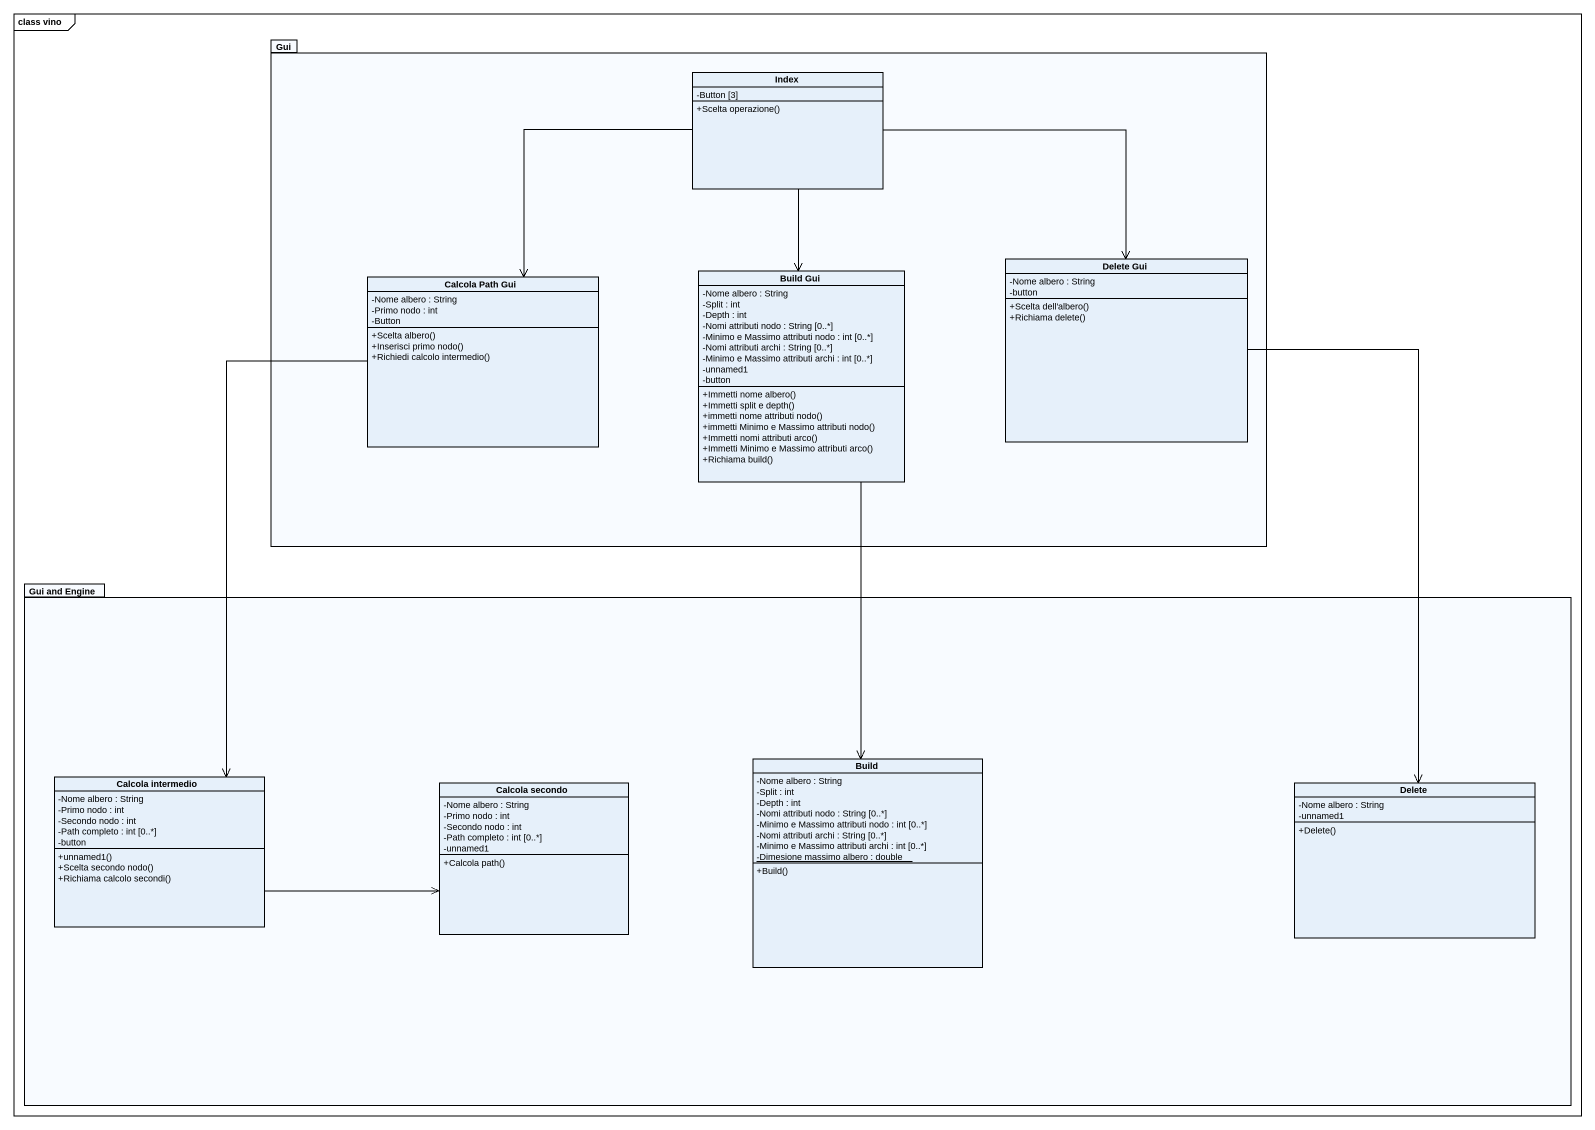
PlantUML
@startuml
mainframe class vino
hide circle
hide empty members
skinparam classAttributeIconSize 0
package Gui {
  class Index {
    -Button [3]
    +Scelta operazione()
  }
  class "Build Gui" as Build_Gui {
    -Nome albero : String
    -Split : int
    -Depth : int
    -Nomi attributi nodo : String [0..*]
    -Minimo e Massimo attributi nodo : int [0..*]
    -Nomi attributi archi : String [0..*]
    -Minimo e Massimo attributi archi : int [0..*]
    -unnamed1
    -button
    +Immetti nome albero()
    +Immetti split e depth()
    +immetti nome attributi nodo()
    +immetti Minimo e Massimo attributi nodo()
    +Immetti nomi attributi arco()
    +Immetti Minimo e Massimo attributi arco()
    +Richiama build()
  }
  class "Delete Gui" as Delete_Gui {
    -Nome albero : String
    -button
    +Scelta dell'albero()
    +Richiama delete()
  }
  class "Calcola Path Gui" as Calcola_Path_Gui {
    -Nome albero : String
    -Primo nodo : int
    -Button
    +Scelta albero()
    +Inserisci primo nodo()
    +Richiedi calcolo intermedio()
  }
}
package "Gui and Engine" as Gui_and_Engine {
  class Build {
    -Nome albero : String
    -Split : int
    -Depth : int
    -Nomi attributi nodo : String [0..*]
    -Minimo e Massimo attributi nodo : int [0..*]
    -Nomi attributi archi : String [0..*]
    -Minimo e Massimo attributi archi : int [0..*]
    {static} -Dimesione massimo albero : double
    +Build()
  }
  class "Calcola intermedio" as Calcola_intermedio {
    -Nome albero : String
    -Primo nodo : int
    -Secondo nodo : int
    -Path completo : int [0..*]
    -button
    +unnamed1()
    +Scelta secondo nodo()
    +Richiama calcolo secondi()
  }
  class "Calcola secondo" as Calcola_secondo {
    -Nome albero : String
    -Primo nodo : int
    -Secondo nodo : int
    -Path completo : int [0..*]
    -unnamed1
    +Calcola path()
  }
  class Delete {
    -Nome albero : String
    -unnamed1
    +Delete()
  }
}
Index --> Build_Gui
Index --> Delete_Gui
Index --> Calcola_Path_Gui
Build_Gui --> Build
Delete_Gui --> Delete
Calcola_Path_Gui --> Calcola_intermedio
Calcola_intermedio -right-> Calcola_secondo
@enduml
